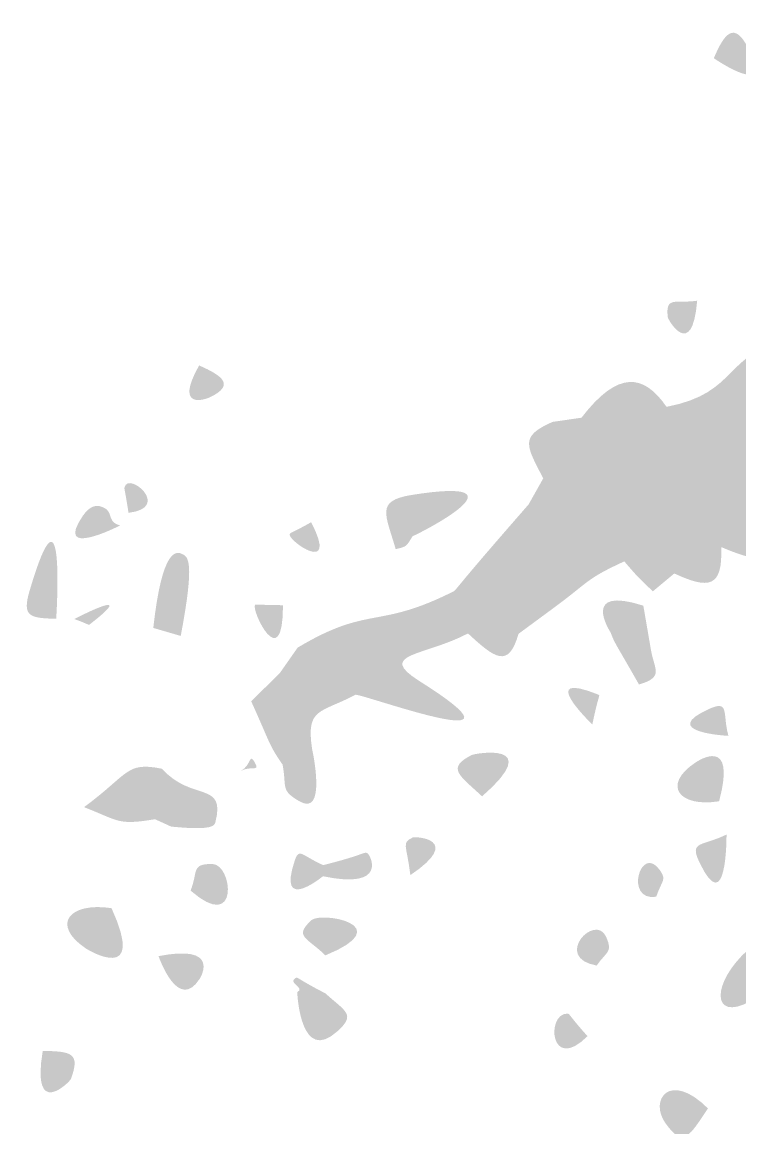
# Model space of a CAD drawing. Header units: millimetres. Extents: x 1296 to 1509, y 27 to 134.
# Drawn here: x 1347.92 to 1356.24, y 72.12 to 84.93 of the extents above; entities that cross this region are included whole.
import ezdxf

# ---------------------------------------------------------------- set-up
doc = ezdxf.new("R2010")
doc.units = ezdxf.units.MM

msp = doc.modelspace()

# ---------------------------------------------------------------- hatches: boundary and pattern name
at = {"true_color": 0x080808, "transparency": 33554687}
h = msp.add_hatch(color=18, dxfattribs=at)
edge = h.paths.add_edge_path(flags=0)
edge.add_spline(control_points=[(1355.939, 84.514), (1356.065, 84.814), (1356.177, 84.932), (1356.331, 84.644), (1356.666, 84.018), (1355.966, 84.495), (1355.939, 84.514)], knot_values=[0, 0, 0, 0, 1, 1, 1, 2, 2, 2, 2], degree=3, periodic=1)
h = msp.add_hatch(color=18, dxfattribs=at)
edge = h.paths.add_edge_path(flags=0)
edge.add_spline(control_points=[(1357.679, 81.863), (1357.679, 81.863), (1357.872, 81.897), (1357.872, 81.897), (1358.092, 81.705), (1358.082, 81.718), (1358.356, 81.682), (1358.356, 81.682), (1358.482, 81.506), (1358.482, 81.506), (1358.482, 81.506), (1358.314, 81.224), (1358.314, 81.224), (1358.314, 81.224), (1358.15, 81.03), (1358.15, 81.03), (1358.15, 81.03), (1357.862, 80.672), (1357.862, 80.672), (1356.824, 80.456), (1357.053, 79.317), (1357.08, 79.184), (1356.791, 79.186), (1356.818, 79.206), (1356.593, 79.346), (1356.526, 79.891), (1356.588, 79.969), (1356.058, 80.164), (1355.74, 80.008), (1355.749, 80.024), (1355.56, 79.746), (1355.383, 79.943), (1355.365, 79.902), (1355.304, 80.192), (1355.304, 80.192), (1355.391, 80.473), (1355.391, 80.473), (1356.25, 80.639), (1356.027, 81.098), (1356.867, 81.271), (1357.258, 81.046), (1357.24, 80.832), (1357.64, 81.081), (1357.64, 81.081), (1357.64, 81.689), (1357.64, 81.689), (1357.64, 81.689), (1357.679, 81.863), (1357.679, 81.863)], knot_values=[0, 0, 0, 0, 1, 1, 1, 2, 2, 2, 3, 3, 3, 4, 4, 4, 5, 5, 5, 6, 6, 6, 7, 7, 7, 8, 8, 8, 9, 9, 9, 10, 10, 10, 11, 11, 11, 12, 12, 12, 13, 13, 13, 14, 14, 14, 15, 15, 15, 16, 16, 16, 16], degree=3, periodic=1)
h = msp.add_hatch(color=18, dxfattribs=at)
edge = h.paths.add_edge_path(flags=0)
edge.add_spline(control_points=[(1355.746, 81.703), (1355.687, 81.001), (1355.408, 81.482), (1355.405, 81.513), (1355.379, 81.76), (1355.489, 81.667), (1355.746, 81.703)], knot_values=[0, 0, 0, 0, 1, 1, 1, 2, 2, 2, 2], degree=3, periodic=1)
h = msp.add_hatch(color=18, dxfattribs=at)
edge = h.paths.add_edge_path(flags=0)
edge.add_spline(control_points=[(1349.974, 80.953), (1350.253, 80.832), (1350.391, 80.721), (1350.094, 80.582), (1350.066, 80.568), (1349.673, 80.418), (1349.974, 80.953)], knot_values=[0, 0, 0, 0, 1, 1, 1, 2, 2, 2, 2], degree=3, periodic=1)
h = msp.add_hatch(color=18, dxfattribs=at)
edge = h.paths.add_edge_path(flags=0)
edge.add_spline(control_points=[(1355.391, 80.473), (1355.391, 80.473), (1355.304, 80.192), (1355.304, 80.192), (1354.9, 80.351), (1354.869, 80.334), (1354.572, 80.012), (1354.572, 80.012), (1354.418, 80.047), (1354.418, 80.047), (1354.418, 80.047), (1354.405, 80.347), (1354.405, 80.347), (1354.83, 80.902), (1355.129, 80.854), (1355.391, 80.473)], knot_values=[0, 0, 0, 0, 1, 1, 1, 2, 2, 2, 3, 3, 3, 4, 4, 4, 5, 5, 5, 5], degree=3, periodic=1)
h = msp.add_hatch(color=18, dxfattribs=at)
edge = h.paths.add_edge_path(flags=0)
edge.add_spline(control_points=[(1355.304, 80.192), (1355.365, 79.902), (1355.383, 79.943), (1355.56, 79.746), (1355.814, 79.728), (1355.791, 79.752), (1356.018, 79.86), (1356.034, 79.633), (1356.208, 79.732), (1356.224, 79.491), (1356.226, 79.472), (1356.228, 79.437), (1356.054, 79.329), (1355.797, 79.17), (1355.883, 79.126), (1356.024, 78.848), (1356.044, 78.378), (1355.882, 78.356), (1355.481, 78.542), (1355.481, 78.542), (1355.447, 78.709), (1355.447, 78.709), (1355.447, 78.709), (1355.377, 79.012), (1355.377, 79.012), (1355.538, 79.299), (1355.712, 79.367), (1355.419, 79.513), (1355.384, 79.53), (1355.268, 79.588), (1355.064, 79.169), (1354.215, 78.665), (1353.526, 78.781), (1354.086, 78.145), (1354.086, 78.145), (1353.676, 77.843), (1353.676, 77.843), (1353.676, 77.843), (1353.091, 78.254), (1353.091, 78.254), (1353.2, 78.299), (1353.511, 78.427), (1354.253, 79.156), (1354.452, 79.349), (1354.432, 79.359), (1354.363, 79.627), (1354.363, 79.627), (1354.572, 80.012), (1354.572, 80.012), (1354.869, 80.334), (1354.9, 80.351), (1355.304, 80.192)], knot_values=[0, 0, 0, 0, 1, 1, 1, 2, 2, 2, 3, 3, 3, 4, 4, 4, 5, 5, 5, 6, 6, 6, 7, 7, 7, 8, 8, 8, 9, 9, 9, 10, 10, 10, 11, 11, 11, 12, 12, 12, 13, 13, 13, 14, 14, 14, 15, 15, 15, 16, 16, 16, 17, 17, 17, 17], degree=3, periodic=1)
h = msp.add_hatch(color=18, dxfattribs=at)
edge = h.paths.add_edge_path(flags=0)
edge.add_spline(control_points=[(1354.07, 80.299), (1354.07, 80.299), (1354.275, 80.248), (1354.275, 80.248), (1354.111, 79.969), (1354.194, 79.971), (1354.235, 79.656), (1354.235, 79.656), (1353.962, 79.644), (1353.962, 79.644), (1353.764, 80.028), (1353.686, 80.13), (1354.07, 80.299)], knot_values=[0, 0, 0, 0, 1, 1, 1, 2, 2, 2, 3, 3, 3, 4, 4, 4, 4], degree=3, periodic=1)
msp.add_hatch(color=18, dxfattribs=at).paths.add_polyline_path([(1354.07, 80.299), (1354.405, 80.347), (1354.418, 80.047), (1354.275, 80.248)], flags=0)
h = msp.add_hatch(color=18, dxfattribs=at)
edge = h.paths.add_edge_path(flags=0)
edge.add_spline(control_points=[(1354.275, 80.248), (1354.275, 80.248), (1354.418, 80.047), (1354.418, 80.047), (1354.418, 80.047), (1354.572, 80.012), (1354.572, 80.012), (1354.572, 80.012), (1354.363, 79.627), (1354.363, 79.627), (1354.363, 79.627), (1354.235, 79.656), (1354.235, 79.656), (1354.194, 79.971), (1354.111, 79.969), (1354.275, 80.248)], knot_values=[0, 0, 0, 0, 1, 1, 1, 2, 2, 2, 3, 3, 3, 4, 4, 4, 5, 5, 5, 5], degree=3, periodic=1)
h = msp.add_hatch(color=18, dxfattribs=at)
edge = h.paths.add_edge_path(flags=0)
edge.add_spline(control_points=[(1356.058, 80.164), (1356.058, 80.164), (1356.018, 79.86), (1356.018, 79.86), (1355.791, 79.752), (1355.814, 79.728), (1355.56, 79.746), (1355.749, 80.024), (1355.74, 80.008), (1356.058, 80.164)], knot_values=[0, 0, 0, 0, 1, 1, 1, 2, 2, 2, 3, 3, 3, 3], degree=3, periodic=1)
h = msp.add_hatch(color=18, dxfattribs=at)
edge = h.paths.add_edge_path(flags=0)
edge.add_spline(control_points=[(1356.058, 80.164), (1356.588, 79.969), (1356.526, 79.891), (1356.593, 79.346), (1356.593, 79.346), (1356.024, 78.848), (1356.024, 78.848), (1355.883, 79.126), (1355.797, 79.17), (1356.054, 79.329), (1356.228, 79.437), (1356.226, 79.472), (1356.224, 79.491), (1356.208, 79.732), (1356.034, 79.633), (1356.018, 79.86), (1356.018, 79.86), (1356.058, 80.164), (1356.058, 80.164)], knot_values=[0, 0, 0, 0, 1, 1, 1, 2, 2, 2, 3, 3, 3, 4, 4, 4, 5, 5, 5, 6, 6, 6, 6], degree=3, periodic=1)
h = msp.add_hatch(color=18, dxfattribs=at)
edge = h.paths.add_edge_path(flags=0)
edge.add_spline(control_points=[(1348.318, 78.017), (1348.003, 78.024), (1347.923, 78.047), (1348.009, 78.34), (1348.431, 79.773), (1348.32, 78.052), (1348.318, 78.017)], knot_values=[0, 0, 0, 0, 1, 1, 1, 2, 2, 2, 2], degree=3, periodic=1)
h = msp.add_hatch(color=18, dxfattribs=at)
edge = h.paths.add_edge_path(flags=0)
edge.add_spline(control_points=[(1349.156, 79.245), (1349.11, 79.541), (1349.105, 79.518), (1349.11, 79.541), (1349.154, 79.73), (1349.661, 79.304), (1349.156, 79.245)], knot_values=[0, 0, 0, 0, 1, 1, 1, 2, 2, 2, 2], degree=3, periodic=1)
h = msp.add_hatch(color=18, dxfattribs=at)
edge = h.paths.add_edge_path(flags=0)
edge.add_spline(control_points=[(1352.449, 78.975), (1352.449, 78.975), (1352.252, 78.824), (1352.252, 78.824), (1352.136, 79.23), (1352.016, 79.384), (1352.437, 79.452), (1353.876, 79.681), (1352.485, 78.984), (1352.449, 78.975)], knot_values=[0, 0, 0, 0, 1, 1, 1, 2, 2, 2, 3, 3, 3, 3], degree=3, periodic=1)
h = msp.add_hatch(color=18, dxfattribs=at)
edge = h.paths.add_edge_path(flags=0)
edge.add_spline(control_points=[(1353.962, 79.644), (1353.962, 79.644), (1354.235, 79.656), (1354.235, 79.656), (1354.235, 79.656), (1354.363, 79.627), (1354.363, 79.627), (1354.432, 79.359), (1354.452, 79.349), (1354.253, 79.156), (1354.253, 79.156), (1353.792, 79.342), (1353.792, 79.342), (1353.792, 79.342), (1353.962, 79.644), (1353.962, 79.644)], knot_values=[0, 0, 0, 0, 1, 1, 1, 2, 2, 2, 3, 3, 3, 4, 4, 4, 5, 5, 5, 5], degree=3, periodic=1)
h = msp.add_hatch(color=18, dxfattribs=at)
edge = h.paths.add_edge_path(flags=0)
edge.add_spline(control_points=[(1355.064, 79.169), (1355.268, 79.588), (1355.384, 79.53), (1355.419, 79.513), (1355.712, 79.367), (1355.538, 79.299), (1355.377, 79.012), (1355.377, 79.012), (1355.064, 79.169), (1355.064, 79.169)], knot_values=[0, 0, 0, 0, 1, 1, 1, 2, 2, 2, 3, 3, 3, 3], degree=3, periodic=1)
h = msp.add_hatch(color=18, dxfattribs=at)
edge = h.paths.add_edge_path(flags=0)
edge.add_spline(control_points=[(1349.059, 79.099), (1349.027, 79.082), (1348.291, 78.711), (1348.624, 79.207), (1348.718, 79.347), (1348.804, 79.326), (1348.821, 79.322), (1349.005, 79.276), (1348.887, 79.141), (1349.059, 79.099)], knot_values=[0, 0, 0, 0, 1, 1, 1, 2, 2, 2, 3, 3, 3, 3], degree=3, periodic=1)
h = msp.add_hatch(color=18, dxfattribs=at)
edge = h.paths.add_edge_path(flags=0)
edge.add_spline(control_points=[(1353.792, 79.342), (1353.792, 79.342), (1354.253, 79.156), (1354.253, 79.156), (1353.511, 78.427), (1353.2, 78.299), (1353.091, 78.254), (1353.091, 78.254), (1352.931, 78.339), (1352.931, 78.339), (1353.004, 78.416), (1352.974, 78.406), (1353.792, 79.342)], knot_values=[0, 0, 0, 0, 1, 1, 1, 2, 2, 2, 3, 3, 3, 4, 4, 4, 4], degree=3, periodic=1)
h = msp.add_hatch(color=18, dxfattribs=at)
edge = h.paths.add_edge_path(flags=0)
edge.add_spline(control_points=[(1356.593, 79.346), (1356.818, 79.206), (1356.791, 79.186), (1357.08, 79.184), (1357.198, 78.837), (1357.165, 78.645), (1356.836, 78.802), (1356.777, 78.83), (1356.762, 78.528), (1356.024, 78.848), (1356.024, 78.848), (1356.593, 79.346), (1356.593, 79.346)], knot_values=[0, 0, 0, 0, 1, 1, 1, 2, 2, 2, 3, 3, 3, 4, 4, 4, 4], degree=3, periodic=1)
h = msp.add_hatch(color=18, dxfattribs=at)
edge = h.paths.add_edge_path(flags=0)
edge.add_spline(control_points=[(1351.273, 79.136), (1351.602, 78.5), (1350.995, 78.927), (1351.024, 78.997), (1351.033, 79.018), (1351.024, 78.997), (1351.273, 79.136)], knot_values=[0, 0, 0, 0, 1, 1, 1, 2, 2, 2, 2], degree=3, periodic=1)
h = msp.add_hatch(color=18, dxfattribs=at)
edge = h.paths.add_edge_path(flags=0)
edge.add_spline(control_points=[(1355.064, 79.169), (1355.064, 79.169), (1355.377, 79.012), (1355.377, 79.012), (1355.377, 79.012), (1355.447, 78.709), (1355.447, 78.709), (1355.447, 78.709), (1354.901, 78.682), (1354.901, 78.682), (1354.453, 78.476), (1354.502, 78.452), (1354.086, 78.145), (1353.526, 78.781), (1354.215, 78.665), (1355.064, 79.169)], knot_values=[0, 0, 0, 0, 1, 1, 1, 2, 2, 2, 3, 3, 3, 4, 4, 4, 5, 5, 5, 5], degree=3, periodic=1)
h = msp.add_hatch(color=18, dxfattribs=at)
edge = h.paths.add_edge_path(flags=0)
edge.add_spline(control_points=[(1352.449, 78.975), (1352.372, 78.853), (1352.384, 78.855), (1352.252, 78.824), (1352.252, 78.824), (1352.449, 78.975), (1352.449, 78.975)], knot_values=[0, 0, 0, 0, 1, 1, 1, 2, 2, 2, 2], degree=3, periodic=1)
h = msp.add_hatch(color=18, dxfattribs=at)
edge = h.paths.add_edge_path(flags=0)
edge.add_spline(control_points=[(1349.443, 77.911), (1349.545, 78.841), (1349.711, 78.799), (1349.777, 78.768), (1349.845, 78.736), (1349.928, 78.696), (1349.761, 77.818), (1349.761, 77.818), (1349.443, 77.911), (1349.443, 77.911)], knot_values=[0, 0, 0, 0, 1, 1, 1, 2, 2, 2, 3, 3, 3, 3], degree=3, periodic=1)
h = msp.add_hatch(color=18, dxfattribs=at)
edge = h.paths.add_edge_path(flags=0)
edge.add_spline(control_points=[(1354.901, 78.682), (1354.901, 78.682), (1355.447, 78.709), (1355.447, 78.709), (1355.447, 78.709), (1355.481, 78.542), (1355.481, 78.542), (1355.481, 78.542), (1355.232, 78.335), (1355.232, 78.335), (1355.054, 78.506), (1355.066, 78.491), (1354.901, 78.682)], knot_values=[0, 0, 0, 0, 1, 1, 1, 2, 2, 2, 3, 3, 3, 4, 4, 4, 4], degree=3, periodic=1)
h = msp.add_hatch(color=18, dxfattribs=at)
edge = h.paths.add_edge_path(flags=0)
edge.add_spline(control_points=[(1348.528, 78.014), (1348.541, 78.022), (1349.311, 78.418), (1348.704, 77.95), (1348.692, 77.941), (1348.704, 77.95), (1348.528, 78.014)], knot_values=[0, 0, 0, 0, 1, 1, 1, 2, 2, 2, 2], degree=3, periodic=1)
h = msp.add_hatch(color=18, dxfattribs=at)
edge = h.paths.add_edge_path(flags=0)
edge.add_spline(control_points=[(1352.931, 78.339), (1352.931, 78.339), (1353.091, 78.254), (1353.091, 78.254), (1353.091, 78.254), (1353.09, 77.847), (1353.09, 77.847), (1352.585, 77.581), (1352.021, 77.615), (1352.526, 77.296), (1353.987, 76.374), (1351.922, 77.13), (1351.788, 77.137), (1351.788, 77.137), (1351.468, 77.378), (1351.468, 77.378), (1351.468, 77.378), (1351.115, 77.682), (1351.115, 77.682), (1351.949, 78.182), (1352.039, 77.886), (1352.931, 78.339)], knot_values=[0, 0, 0, 0, 1, 1, 1, 2, 2, 2, 3, 3, 3, 4, 4, 4, 5, 5, 5, 6, 6, 6, 7, 7, 7, 7], degree=3, periodic=1)
h = msp.add_hatch(color=18, dxfattribs=at)
edge = h.paths.add_edge_path(flags=0)
edge.add_spline(control_points=[(1355.122, 78.169), (1355.122, 78.169), (1355.21, 77.658), (1355.21, 77.658), (1354.998, 77.81), (1354.968, 77.712), (1354.744, 77.856), (1354.723, 77.889), (1354.4, 78.401), (1355.122, 78.169)], knot_values=[0, 0, 0, 0, 1, 1, 1, 2, 2, 2, 3, 3, 3, 3], degree=3, periodic=1)
h = msp.add_hatch(color=18, dxfattribs=at)
edge = h.paths.add_edge_path(flags=0)
edge.add_spline(control_points=[(1350.946, 78.174), (1350.946, 77.341), (1350.569, 78.125), (1350.623, 78.181), (1350.623, 78.181), (1350.946, 78.174), (1350.946, 78.174)], knot_values=[0, 0, 0, 0, 1, 1, 1, 2, 2, 2, 2], degree=3, periodic=1)
h = msp.add_hatch(color=18, dxfattribs=at)
edge = h.paths.add_edge_path(flags=0)
edge.add_spline(control_points=[(1353.091, 78.254), (1353.091, 78.254), (1353.676, 77.843), (1353.676, 77.843), (1353.56, 77.44), (1353.404, 77.556), (1353.09, 77.847), (1353.09, 77.847), (1353.091, 78.254), (1353.091, 78.254)], knot_values=[0, 0, 0, 0, 1, 1, 1, 2, 2, 2, 3, 3, 3, 3], degree=3, periodic=1)
h = msp.add_hatch(color=18, dxfattribs=at)
edge = h.paths.add_edge_path(flags=0)
edge.add_spline(control_points=[(1354.744, 77.856), (1354.968, 77.712), (1354.998, 77.81), (1355.21, 77.658), (1355.247, 77.429), (1355.368, 77.344), (1355.072, 77.255), (1354.791, 77.748), (1354.789, 77.733), (1354.744, 77.856)], knot_values=[0, 0, 0, 0, 1, 1, 1, 2, 2, 2, 3, 3, 3, 3], degree=3, periodic=1)
h = msp.add_hatch(color=18, dxfattribs=at)
edge = h.paths.add_edge_path(flags=0)
edge.add_spline(control_points=[(1351.115, 77.682), (1351.115, 77.682), (1351.468, 77.378), (1351.468, 77.378), (1351.209, 77.21), (1351.193, 77.238), (1350.913, 77.393), (1350.913, 77.393), (1351.115, 77.682), (1351.115, 77.682)], knot_values=[0, 0, 0, 0, 1, 1, 1, 2, 2, 2, 3, 3, 3, 3], degree=3, periodic=1)
h = msp.add_hatch(color=18, dxfattribs=at)
edge = h.paths.add_edge_path(flags=0)
edge.add_spline(control_points=[(1354.531, 76.792), (1354.511, 76.812), (1353.869, 77.431), (1354.601, 77.138), (1354.627, 77.128), (1354.601, 77.138), (1354.531, 76.792)], knot_values=[0, 0, 0, 0, 1, 1, 1, 2, 2, 2, 2], degree=3, periodic=1)
h = msp.add_hatch(color=18, dxfattribs=at)
edge = h.paths.add_edge_path(flags=0)
edge.add_spline(control_points=[(1350.913, 77.393), (1351.193, 77.238), (1351.209, 77.21), (1351.468, 77.378), (1351.468, 77.378), (1351.788, 77.137), (1351.788, 77.137), (1351.375, 76.92), (1351.214, 76.988), (1351.282, 76.515), (1351.077, 76.427), (1351.093, 76.435), (1351.077, 76.427), (1350.996, 76.385), (1351.025, 76.368), (1350.942, 76.326), (1350.779, 76.561), (1350.806, 76.556), (1350.578, 77.06), (1350.578, 77.06), (1350.913, 77.393), (1350.913, 77.393)], knot_values=[0, 0, 0, 0, 1, 1, 1, 2, 2, 2, 3, 3, 3, 4, 4, 4, 5, 5, 5, 6, 6, 6, 7, 7, 7, 7], degree=3, periodic=1)
h = msp.add_hatch(color=18, dxfattribs=at)
edge = h.paths.add_edge_path(flags=0)
edge.add_spline(control_points=[(1356.108, 76.66), (1356.077, 76.662), (1355.286, 76.706), (1355.891, 76.975), (1356.124, 77.078), (1356.037, 76.916), (1356.108, 76.66)], knot_values=[0, 0, 0, 0, 1, 1, 1, 2, 2, 2, 2], degree=3, periodic=1)
h = msp.add_hatch(color=18, dxfattribs=at)
edge = h.paths.add_edge_path(flags=0)
edge.add_spline(control_points=[(1356, 75.902), (1355.536, 75.827), (1355.335, 76.09), (1355.723, 76.349), (1355.758, 76.372), (1356.207, 76.672), (1356, 75.902)], knot_values=[0, 0, 0, 0, 1, 1, 1, 2, 2, 2, 2], degree=3, periodic=1)
h = msp.add_hatch(color=18, dxfattribs=at)
edge = h.paths.add_edge_path(flags=0)
edge.add_spline(control_points=[(1351.282, 76.515), (1351.293, 76.466), (1351.453, 75.717), (1351.136, 75.902), (1350.913, 76.032), (1350.991, 76.059), (1350.942, 76.326), (1351.025, 76.368), (1350.996, 76.385), (1351.077, 76.427), (1351.093, 76.435), (1351.077, 76.427), (1351.282, 76.515)], knot_values=[0, 0, 0, 0, 1, 1, 1, 2, 2, 2, 3, 3, 3, 4, 4, 4, 4], degree=3, periodic=1)
h = msp.add_hatch(color=18, dxfattribs=at)
edge = h.paths.add_edge_path(flags=0)
edge.add_spline(control_points=[(1353.253, 75.959), (1352.994, 76.202), (1352.833, 76.285), (1353.133, 76.438), (1353.168, 76.456), (1353.995, 76.605), (1353.253, 75.959)], knot_values=[0, 0, 0, 0, 1, 1, 1, 2, 2, 2, 2], degree=3, periodic=1)
h = msp.add_hatch(color=18, dxfattribs=at)
edge = h.paths.add_edge_path(flags=0)
edge.add_spline(control_points=[(1350.46, 76.254), (1350.583, 76.326), (1350.553, 76.471), (1350.621, 76.349), (1350.684, 76.236), (1350.572, 76.32), (1350.46, 76.254)], knot_values=[0, 0, 0, 0, 1, 1, 1, 2, 2, 2, 2], degree=3, periodic=1)
h = msp.add_hatch(color=18, dxfattribs=at)
edge = h.paths.add_edge_path(flags=0)
edge.add_spline(control_points=[(1349.544, 76.279), (1349.544, 76.279), (1349.463, 75.694), (1349.463, 75.694), (1349.03, 75.622), (1349.051, 75.673), (1348.641, 75.834), (1349.165, 76.22), (1349.123, 76.364), (1349.544, 76.279)], knot_values=[0, 0, 0, 0, 1, 1, 1, 2, 2, 2, 3, 3, 3, 3], degree=3, periodic=1)
h = msp.add_hatch(color=18, dxfattribs=at)
edge = h.paths.add_edge_path(flags=0)
edge.add_spline(control_points=[(1349.544, 76.279), (1349.889, 75.892), (1350.285, 76.141), (1350.163, 75.661), (1350.152, 75.62), (1350.137, 75.56), (1349.651, 75.608), (1349.651, 75.608), (1349.463, 75.694), (1349.463, 75.694), (1349.463, 75.694), (1349.544, 76.279), (1349.544, 76.279)], knot_values=[0, 0, 0, 0, 1, 1, 1, 2, 2, 2, 3, 3, 3, 4, 4, 4, 4], degree=3, periodic=1)
h = msp.add_hatch(color=18, dxfattribs=at)
edge = h.paths.add_edge_path(flags=0)
edge.add_spline(control_points=[(1352.422, 75.046), (1352.38, 75.403), (1352.314, 75.417), (1352.45, 75.482), (1352.481, 75.497), (1353.044, 75.465), (1352.422, 75.046)], knot_values=[0, 0, 0, 0, 1, 1, 1, 2, 2, 2, 2], degree=3, periodic=1)
h = msp.add_hatch(color=18, dxfattribs=at)
edge = h.paths.add_edge_path(flags=0)
edge.add_spline(control_points=[(1356.086, 75.516), (1356.086, 75.48), (1356.089, 74.525), (1355.77, 75.199), (1355.653, 75.444), (1355.803, 75.379), (1356.086, 75.516)], knot_values=[0, 0, 0, 0, 1, 1, 1, 2, 2, 2, 2], degree=3, periodic=1)
h = msp.add_hatch(color=18, dxfattribs=at)
edge = h.paths.add_edge_path(flags=0)
edge.add_spline(control_points=[(1351.412, 75.162), (1351.412, 75.162), (1351.409, 75.033), (1351.409, 75.033), (1351.385, 75.014), (1350.88, 74.606), (1351.081, 75.211), (1351.134, 75.37), (1351.158, 75.275), (1351.412, 75.162)], knot_values=[0, 0, 0, 0, 1, 1, 1, 2, 2, 2, 3, 3, 3, 3], degree=3, periodic=1)
h = msp.add_hatch(color=18, dxfattribs=at)
edge = h.paths.add_edge_path(flags=0)
edge.add_spline(control_points=[(1355.271, 74.795), (1354.895, 74.739), (1355.094, 75.42), (1355.314, 75.103), (1355.394, 74.988), (1355.341, 74.996), (1355.271, 74.795)], knot_values=[0, 0, 0, 0, 1, 1, 1, 2, 2, 2, 2], degree=3, periodic=1)
h = msp.add_hatch(color=18, dxfattribs=at)
edge = h.paths.add_edge_path(flags=0)
edge.add_spline(control_points=[(1351.412, 75.162), (1351.888, 75.281), (1351.884, 75.32), (1351.922, 75.301), (1351.964, 75.28), (1352.166, 74.873), (1351.409, 75.033), (1351.409, 75.033), (1351.412, 75.162), (1351.412, 75.162)], knot_values=[0, 0, 0, 0, 1, 1, 1, 2, 2, 2, 3, 3, 3, 3], degree=3, periodic=1)
h = msp.add_hatch(color=18, dxfattribs=at)
edge = h.paths.add_edge_path(flags=0)
edge.add_spline(control_points=[(1349.875, 74.867), (1349.964, 75.084), (1349.877, 75.179), (1350.129, 75.175), (1350.363, 75.172), (1350.447, 74.364), (1349.875, 74.867)], knot_values=[0, 0, 0, 0, 1, 1, 1, 2, 2, 2, 2], degree=3, periodic=1)
h = msp.add_hatch(color=18, dxfattribs=at)
edge = h.paths.add_edge_path(flags=0)
edge.add_spline(control_points=[(1348.959, 74.663), (1349.367, 73.771), (1348.693, 74.174), (1348.657, 74.199), (1348.252, 74.475), (1348.473, 74.737), (1348.959, 74.663)], knot_values=[0, 0, 0, 0, 1, 1, 1, 2, 2, 2, 2], degree=3, periodic=1)
h = msp.add_hatch(color=18, dxfattribs=at)
edge = h.paths.add_edge_path(flags=0)
edge.add_spline(control_points=[(1351.437, 74.116), (1351.228, 74.324), (1351.067, 74.329), (1351.274, 74.523), (1351.386, 74.628), (1352.302, 74.468), (1351.437, 74.116)], knot_values=[0, 0, 0, 0, 1, 1, 1, 2, 2, 2, 2], degree=3, periodic=1)
h = msp.add_hatch(color=18, dxfattribs=at)
edge = h.paths.add_edge_path(flags=0)
edge.add_spline(control_points=[(1354.581, 73.998), (1354.065, 74.088), (1354.567, 74.619), (1354.693, 74.327), (1354.77, 74.147), (1354.696, 74.164), (1354.581, 73.998)], knot_values=[0, 0, 0, 0, 1, 1, 1, 2, 2, 2, 2], degree=3, periodic=1)
h = msp.add_hatch(color=18, dxfattribs=at)
edge = h.paths.add_edge_path(flags=0)
edge.add_spline(control_points=[(1349.504, 74.107), (1350.211, 74.247), (1350.003, 73.878), (1349.979, 73.842), (1349.734, 73.464), (1349.519, 74.066), (1349.504, 74.107)], knot_values=[0, 0, 0, 0, 1, 1, 1, 2, 2, 2, 2], degree=3, periodic=1)
h = msp.add_hatch(color=18, dxfattribs=at)
edge = h.paths.add_edge_path(flags=0)
edge.add_spline(control_points=[(1356.341, 74.186), (1356.491, 74.027), (1356.482, 74.03), (1356.709, 74.019), (1356.682, 73.983), (1356.378, 73.593), (1356.359, 73.582), (1355.908, 73.339), (1355.906, 73.799), (1356.341, 74.186)], knot_values=[0, 0, 0, 0, 1, 1, 1, 2, 2, 2, 3, 3, 3, 3], degree=3, periodic=1)
h = msp.add_hatch(color=18, dxfattribs=at)
edge = h.paths.add_edge_path(flags=0)
edge.add_spline(control_points=[(1351.111, 73.688), (1351.209, 73.744), (1350.992, 73.796), (1351.092, 73.854), (1351.119, 73.869), (1351.092, 73.854), (1351.438, 73.675), (1351.438, 73.675), (1351.111, 73.688), (1351.111, 73.688)], knot_values=[0, 0, 0, 0, 1, 1, 1, 2, 2, 2, 3, 3, 3, 3], degree=3, periodic=1)
h = msp.add_hatch(color=18, dxfattribs=at)
edge = h.paths.add_edge_path(flags=0)
edge.add_spline(control_points=[(1351.111, 73.688), (1351.111, 73.688), (1351.438, 73.675), (1351.438, 73.675), (1351.672, 73.464), (1351.796, 73.432), (1351.573, 73.233), (1351.156, 72.86), (1351.114, 73.636), (1351.111, 73.688)], knot_values=[0, 0, 0, 0, 1, 1, 1, 2, 2, 2, 3, 3, 3, 3], degree=3, periodic=1)
h = msp.add_hatch(color=18, dxfattribs=at)
edge = h.paths.add_edge_path(flags=0)
edge.add_spline(control_points=[(1354.475, 73.179), (1354.038, 72.743), (1353.993, 73.446), (1354.242, 73.441), (1354.27, 73.441), (1354.242, 73.441), (1354.475, 73.179)], knot_values=[0, 0, 0, 0, 1, 1, 1, 2, 2, 2, 2], degree=3, periodic=1)
h = msp.add_hatch(color=18, dxfattribs=at)
edge = h.paths.add_edge_path(flags=0)
edge.add_spline(control_points=[(1348.162, 73.009), (1348.498, 73.003), (1348.6, 72.983), (1348.488, 72.683), (1348.475, 72.649), (1348.026, 72.201), (1348.162, 73.009)], knot_values=[0, 0, 0, 0, 1, 1, 1, 2, 2, 2, 2], degree=3, periodic=1)
h = msp.add_hatch(color=18, dxfattribs=at)
edge = h.paths.add_edge_path(flags=0)
edge.add_spline(control_points=[(1355.871, 72.342), (1355.661, 72.032), (1355.589, 71.871), (1355.377, 72.173), (1355.187, 72.442), (1355.431, 72.782), (1355.871, 72.342)], knot_values=[0, 0, 0, 0, 1, 1, 1, 2, 2, 2, 2], degree=3, periodic=1)

doc.saveas('drawing.dxf')
